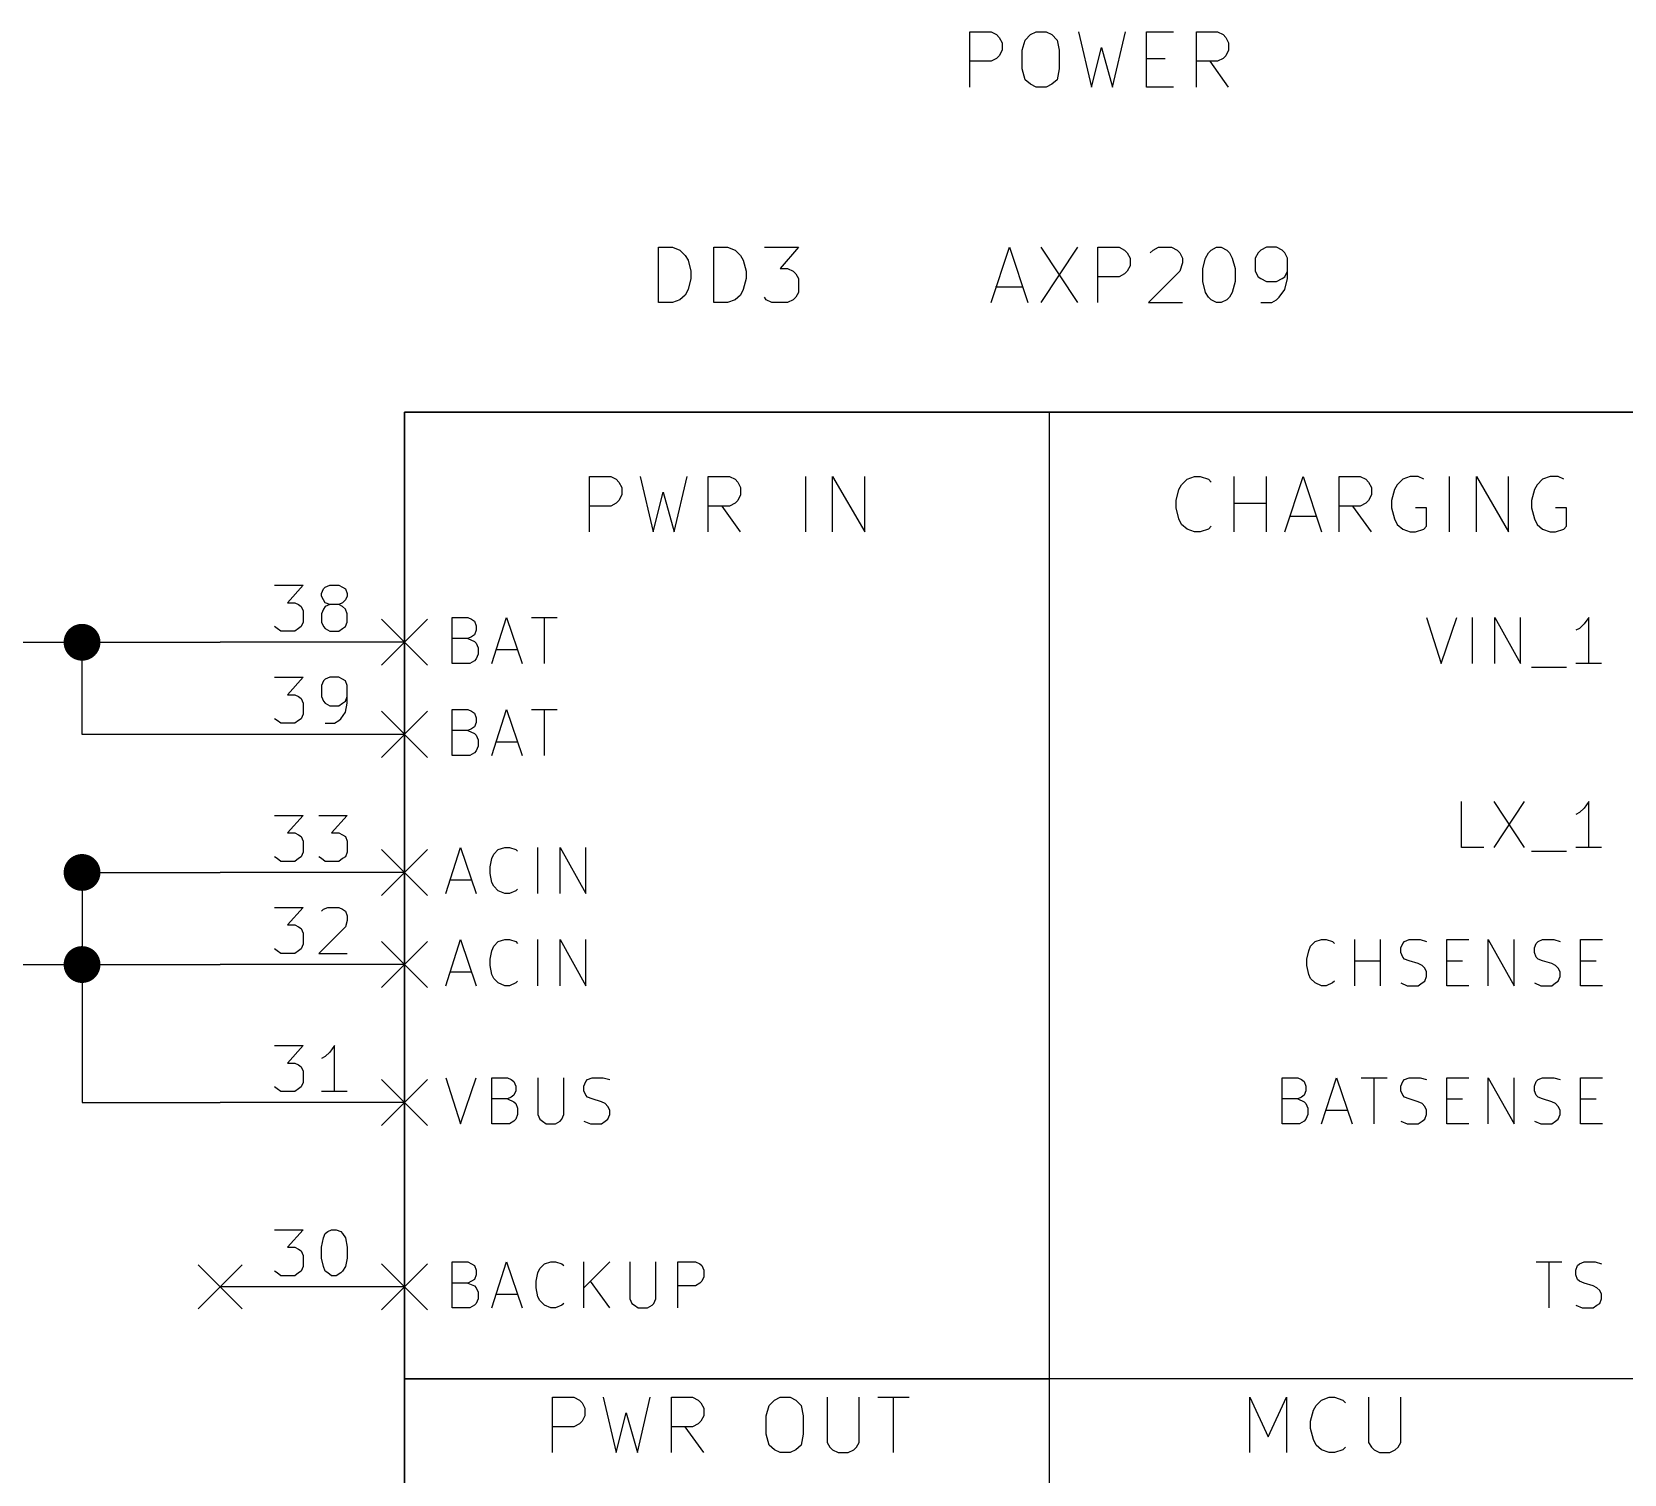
# Model space of a CAD drawing. Extents: x 12 to 829, y -582 to -12.
# Drawn here: x 147.71 to 191.63, y -440.27 to -400.48 of the extents above; entities that cross this region are included whole.
import ezdxf

# ---------------------------------------------------------------- set-up
doc = ezdxf.new("R2010")
doc.units = 0
doc.header["$MEASUREMENT"] = 0
doc.layers.add('BLACK', color=7, linetype='CONTINUOUS')

msp = doc.modelspace()

# ---------------------------------------------------------------- linework, layer by layer
at = {"layer": 'Black'}
for p, q in [((173.584, -402.006), (173.584, -400.482)), ((173.584, -400.482), (174.168, -400.482)), ((174.168, -400.482), (174.32, -400.558)), ((175.26, -400.558), (175.412, -400.482)), ((175.412, -400.482), (175.692, -400.482)), ((175.692, -400.482), (175.844, -400.558)), ((176.581, -400.482), (176.936, -402.006)), ((177.521, -402.006), (177.876, -400.482)), ((178.46, -402.006), (178.46, -400.482)), ((178.46, -400.482), (179.197, -400.482)), ((179.832, -402.006), (179.832, -400.482)), ((179.832, -400.482), (180.416, -400.482)), ((180.416, -400.482), (180.569, -400.558)), ((174.32, -400.558), (174.396, -400.634)), ((174.396, -400.634), (174.473, -400.787)), ((174.473, -400.787), (174.473, -400.99)), ((175.031, -400.99), (175.108, -400.71)), ((175.108, -400.71), (175.26, -400.558)), ((175.844, -400.558), (175.997, -400.71)), ((175.997, -400.71), (176.047, -400.99)), ((176.936, -402.006), (177.216, -400.914)), ((177.216, -400.914), (177.521, -402.006)), ((180.569, -400.558), (180.645, -400.634)), ((180.645, -400.634), (180.721, -400.787)), ((180.721, -400.787), (180.721, -400.99)), ((174.168, -401.295), (173.584, -401.295)), ((174.32, -401.218), (174.168, -401.295)), ((174.396, -401.142), (174.32, -401.218)), ((174.473, -400.99), (174.396, -401.142)), ((175.031, -401.498), (175.031, -400.99)), ((176.047, -400.99), (176.047, -401.498)), ((178.46, -401.218), (178.968, -401.218)), ((180.416, -401.295), (179.832, -401.295)), ((180.721, -402.006), (180.213, -401.295)), ((180.569, -401.218), (180.416, -401.295)), ((180.645, -401.142), (180.569, -401.218)), ((180.721, -400.99), (180.645, -401.142)), ((175.108, -401.803), (175.031, -401.498)), ((175.26, -401.93), (175.108, -401.803)), ((175.997, -401.803), (175.844, -401.93)), ((176.047, -401.498), (175.997, -401.803)), ((175.412, -402.006), (175.26, -401.93)), ((175.692, -402.006), (175.412, -402.006)), ((175.844, -401.93), (175.692, -402.006)), ((179.197, -402.006), (178.46, -402.006)), ((164.998, -407.949), (164.998, -406.425)), ((164.998, -406.425), (165.379, -406.425)), ((165.379, -406.425), (165.583, -406.502)), ((165.583, -406.502), (165.735, -406.654)), ((165.735, -406.654), (165.811, -406.781)), ((166.522, -407.949), (166.522, -406.425)), ((166.522, -406.425), (166.903, -406.425)), ((166.903, -406.425), (167.107, -406.502)), ((167.107, -406.502), (167.259, -406.654)), ((167.259, -406.654), (167.335, -406.781)), ((167.919, -406.425), (168.859, -406.425)), ((168.859, -406.425), (168.351, -407.01)), ((174.168, -407.949), (174.676, -406.425)), ((174.676, -406.425), (175.184, -407.949)), ((175.539, -406.425), (176.555, -407.949)), ((176.555, -406.425), (175.539, -407.949)), ((177.114, -407.949), (177.114, -406.425)), ((177.114, -406.425), (177.698, -406.425)), ((177.698, -406.425), (177.851, -406.502)), ((177.851, -406.502), (177.927, -406.578)), ((177.927, -406.578), (178.003, -406.73)), ((178.562, -406.578), (178.638, -406.502)), ((178.638, -406.502), (178.791, -406.425)), ((178.791, -406.425), (179.146, -406.425)), ((179.146, -406.425), (179.299, -406.502)), ((179.299, -406.502), (179.375, -406.578)), ((179.375, -406.578), (179.451, -406.73)), ((180.086, -406.73), (180.162, -406.578)), ((180.162, -406.578), (180.238, -406.502)), ((180.238, -406.502), (180.391, -406.425)), ((180.391, -406.425), (180.518, -406.425)), ((180.518, -406.425), (180.67, -406.502)), ((180.67, -406.502), (180.746, -406.578)), ((180.746, -406.578), (180.823, -406.73)), ((181.534, -406.578), (181.458, -406.73)), ((181.61, -406.502), (181.534, -406.578)), ((181.762, -406.425), (181.61, -406.502)), ((182.042, -406.425), (181.762, -406.425)), ((182.194, -406.502), (182.042, -406.425)), ((182.27, -406.578), (182.194, -406.502)), ((182.347, -406.73), (182.27, -406.578)), ((165.811, -406.781), (165.887, -407.086)), ((165.887, -407.086), (165.887, -407.289)), ((167.335, -406.781), (167.411, -407.086)), ((167.411, -407.086), (167.411, -407.289)), ((168.351, -407.01), (168.554, -407.01)), ((168.554, -407.01), (168.707, -407.086)), ((168.707, -407.086), (168.783, -407.162)), ((177.927, -407.086), (177.851, -407.162)), ((178.003, -406.933), (177.927, -407.086)), ((178.003, -406.73), (178.003, -406.933)), ((179.375, -407.086), (178.511, -407.949)), ((179.451, -406.857), (179.375, -407.086)), ((179.451, -406.73), (179.451, -406.857)), ((180.01, -407.01), (180.086, -406.73)), ((180.01, -407.365), (180.01, -407.01)), ((180.823, -406.73), (180.899, -407.01)), ((180.899, -407.01), (180.899, -407.365)), ((181.458, -406.73), (181.458, -407.086)), ((181.458, -407.086), (181.534, -407.238)), ((182.27, -407.238), (182.347, -407.086)), ((182.347, -407.289), (182.347, -406.73)), ((165.887, -407.289), (165.811, -407.594)), ((167.411, -407.289), (167.335, -407.594)), ((168.783, -407.162), (168.859, -407.289)), ((168.859, -407.289), (168.859, -407.67)), ((174.295, -407.518), (175.031, -407.518)), ((177.698, -407.238), (177.114, -407.238)), ((177.851, -407.162), (177.698, -407.238)), ((180.086, -407.67), (180.01, -407.365)), ((180.899, -407.365), (180.823, -407.67)), ((181.534, -407.238), (181.61, -407.289)), ((181.61, -407.289), (181.762, -407.365)), ((181.762, -407.365), (182.042, -407.365)), ((182.042, -407.365), (182.194, -407.289)), ((182.194, -407.289), (182.27, -407.238)), ((182.27, -407.594), (182.347, -407.289)), ((165.379, -407.949), (164.998, -407.949)), ((165.583, -407.873), (165.379, -407.949)), ((165.735, -407.746), (165.583, -407.873)), ((165.811, -407.594), (165.735, -407.746)), ((166.903, -407.949), (166.522, -407.949)), ((167.107, -407.873), (166.903, -407.949)), ((167.259, -407.746), (167.107, -407.873)), ((167.335, -407.594), (167.259, -407.746)), ((167.97, -407.873), (167.919, -407.797)), ((168.123, -407.949), (167.97, -407.873)), ((168.554, -407.949), (168.123, -407.949)), ((168.707, -407.873), (168.554, -407.949)), ((168.783, -407.797), (168.707, -407.873)), ((168.859, -407.67), (168.783, -407.797)), ((178.511, -407.949), (179.451, -407.949)), ((180.162, -407.797), (180.086, -407.67)), ((180.238, -407.873), (180.162, -407.797)), ((180.391, -407.949), (180.238, -407.873)), ((180.518, -407.949), (180.391, -407.949)), ((180.67, -407.873), (180.518, -407.949)), ((180.746, -407.797), (180.67, -407.873)), ((180.823, -407.67), (180.746, -407.797)), ((181.61, -407.949), (181.915, -407.949)), ((181.915, -407.949), (182.042, -407.873)), ((182.042, -407.873), (182.118, -407.797)), ((182.118, -407.797), (182.27, -407.594)), ((157.988, -437.642), (157.988, -410.972)), ((157.988, -410.972), (175.768, -410.972)), ((157.988, -437.642), (157.988, -410.972)), ((157.988, -410.972), (192.278, -410.972)), ((192.278, -410.972), (157.988, -410.972)), ((157.988, -410.972), (157.988, -532.892)), ((175.768, -410.972), (175.768, -437.642)), ((163.093, -414.274), (163.093, -412.75)), ((163.093, -412.75), (163.678, -412.75)), ((163.678, -412.75), (163.83, -412.826)), ((164.49, -412.75), (164.846, -414.274)), ((165.43, -414.274), (165.786, -412.75)), ((166.37, -414.274), (166.37, -412.75)), ((166.37, -412.75), (166.954, -412.75)), ((166.954, -412.75), (167.107, -412.826)), ((169.062, -414.274), (169.062, -412.75)), ((169.799, -414.274), (169.799, -412.75)), ((169.799, -412.75), (170.688, -414.274)), ((170.688, -414.274), (170.688, -412.75)), ((179.578, -412.826), (179.781, -412.75)), ((179.781, -412.75), (179.934, -412.75)), ((179.934, -412.75), (180.162, -412.826)), ((180.873, -414.274), (180.873, -412.75)), ((181.762, -414.274), (181.762, -412.75)), ((182.27, -414.274), (182.778, -412.75)), ((182.778, -412.75), (183.286, -414.274)), ((183.769, -414.274), (183.769, -412.75)), ((183.769, -412.75), (184.353, -412.75)), ((184.353, -412.75), (184.506, -412.826)), ((185.725, -412.75), (185.522, -412.826)), ((185.953, -412.75), (185.725, -412.75)), ((186.106, -412.826), (185.953, -412.75)), ((186.817, -414.274), (186.817, -412.75)), ((187.554, -414.274), (187.554, -412.75)), ((187.554, -412.75), (188.443, -414.274)), ((188.443, -414.274), (188.443, -412.75)), ((189.586, -412.75), (189.382, -412.826)), ((189.814, -412.75), (189.586, -412.75)), ((189.967, -412.826), (189.814, -412.75)), ((163.83, -412.826), (163.906, -412.902)), ((163.906, -412.902), (163.982, -413.055)), ((163.982, -413.258), (163.906, -413.41)), ((163.982, -413.055), (163.982, -413.258)), ((164.846, -414.274), (165.125, -413.182)), ((165.125, -413.182), (165.43, -414.274)), ((167.107, -412.826), (167.183, -412.902)), ((167.183, -412.902), (167.259, -413.055)), ((167.259, -413.258), (167.183, -413.41)), ((167.259, -413.055), (167.259, -413.258)), ((179.273, -413.41), (179.349, -413.106)), ((179.349, -413.106), (179.426, -412.979)), ((179.426, -412.979), (179.578, -412.826)), ((180.162, -412.826), (180.238, -412.902)), ((184.506, -412.826), (184.582, -412.902)), ((184.582, -412.902), (184.658, -413.055)), ((184.658, -413.258), (184.582, -413.41)), ((184.658, -413.055), (184.658, -413.258)), ((185.293, -413.106), (185.217, -413.41)), ((185.369, -412.979), (185.293, -413.106)), ((185.522, -412.826), (185.369, -412.979)), ((189.154, -413.106), (189.078, -413.41)), ((189.23, -412.979), (189.154, -413.106)), ((189.382, -412.826), (189.23, -412.979)), ((163.678, -413.563), (163.093, -413.563)), ((163.83, -413.487), (163.678, -413.563)), ((163.906, -413.41), (163.83, -413.487)), ((166.954, -413.563), (166.37, -413.563)), ((167.259, -414.274), (166.751, -413.563)), ((167.107, -413.487), (166.954, -413.563)), ((167.183, -413.41), (167.107, -413.487)), ((179.273, -413.614), (179.273, -413.41)), ((179.349, -413.918), (179.273, -413.614)), ((180.873, -413.487), (181.762, -413.487)), ((184.353, -413.563), (183.769, -413.563)), ((184.658, -414.274), (184.15, -413.563)), ((184.506, -413.487), (184.353, -413.563)), ((184.582, -413.41), (184.506, -413.487)), ((185.217, -413.41), (185.217, -413.614)), ((185.217, -413.614), (185.293, -413.918)), ((186.182, -413.614), (185.877, -413.614)), ((186.182, -414.122), (186.182, -413.614)), ((189.078, -413.41), (189.078, -413.614)), ((189.078, -413.614), (189.154, -413.918)), ((190.043, -413.614), (189.738, -413.614)), ((190.043, -414.122), (190.043, -413.614)), ((179.426, -414.071), (179.349, -413.918)), ((179.578, -414.198), (179.426, -414.071)), ((180.238, -414.122), (180.162, -414.198)), ((182.397, -413.842), (183.134, -413.842)), ((185.293, -413.918), (185.369, -414.071)), ((185.369, -414.071), (185.522, -414.198)), ((186.106, -414.198), (186.182, -414.122)), ((189.154, -413.918), (189.23, -414.071)), ((189.23, -414.071), (189.382, -414.198)), ((189.967, -414.198), (190.043, -414.122)), ((179.781, -414.274), (179.578, -414.198)), ((179.934, -414.274), (179.781, -414.274)), ((180.162, -414.198), (179.934, -414.274)), ((185.522, -414.198), (185.725, -414.274)), ((185.725, -414.274), (185.877, -414.274)), ((185.877, -414.274), (186.106, -414.198)), ((189.382, -414.198), (189.586, -414.274)), ((189.586, -414.274), (189.738, -414.274)), ((189.738, -414.274), (189.967, -414.198)), ((154.407, -415.747), (155.194, -415.747)), ((155.194, -415.747), (154.762, -416.23)), ((155.702, -415.976), (155.753, -415.849)), ((155.753, -415.849), (155.804, -415.798)), ((155.804, -415.798), (155.931, -415.747)), ((155.931, -415.747), (156.185, -415.747)), ((156.185, -415.747), (156.286, -415.798)), ((156.286, -415.798), (156.362, -415.849)), ((156.362, -415.849), (156.413, -415.976)), ((154.762, -416.23), (154.965, -416.23)), ((154.965, -416.23), (155.067, -416.281)), ((155.067, -416.281), (155.143, -416.331)), ((155.143, -416.331), (155.194, -416.458)), ((155.702, -416.052), (155.702, -415.976)), ((155.753, -416.154), (155.702, -416.052)), ((155.804, -416.23), (155.753, -416.154)), ((155.804, -416.331), (155.753, -416.408)), ((155.931, -416.281), (155.804, -416.23)), ((155.931, -416.281), (155.804, -416.331)), ((156.185, -416.281), (155.931, -416.281)), ((156.286, -416.23), (156.185, -416.281)), ((156.286, -416.331), (156.185, -416.281)), ((156.362, -416.154), (156.286, -416.23)), ((156.362, -416.408), (156.286, -416.331)), ((156.413, -416.052), (156.362, -416.154)), ((156.413, -415.976), (156.413, -416.052)), ((155.194, -416.763), (155.143, -416.89)), ((155.194, -416.458), (155.194, -416.763)), ((155.753, -416.408), (155.702, -416.535)), ((155.702, -416.535), (155.702, -416.763)), ((155.702, -416.763), (155.753, -416.89)), ((156.413, -416.535), (156.362, -416.408)), ((156.362, -416.89), (156.413, -416.763)), ((156.413, -416.763), (156.413, -416.535)), ((158.623, -416.687), (157.353, -417.957)), ((158.623, -417.957), (157.353, -416.687)), ((159.309, -417.906), (159.309, -416.636)), ((159.309, -416.636), (159.741, -416.636)), ((159.741, -416.636), (159.842, -416.687)), ((159.842, -416.687), (159.918, -416.738)), ((159.918, -416.738), (159.969, -416.865)), ((160.401, -417.906), (160.807, -416.636)), ((160.807, -416.636), (161.239, -417.906)), ((161.493, -416.636), (162.204, -416.636)), ((161.849, -417.906), (161.849, -416.636)), ((186.182, -416.636), (186.588, -417.906)), ((186.588, -417.906), (187.02, -416.636)), ((187.452, -417.906), (187.452, -416.636)), ((188.062, -417.906), (188.062, -416.636)), ((188.062, -416.636), (188.773, -417.906)), ((188.773, -417.906), (188.773, -416.636)), ((190.652, -416.636), (190.525, -416.814)), ((190.652, -417.906), (190.652, -416.636)), ((154.483, -416.941), (154.407, -416.89)), ((154.584, -417.017), (154.483, -416.941)), ((154.965, -417.017), (154.584, -417.017)), ((155.067, -416.941), (154.965, -417.017)), ((155.143, -416.89), (155.067, -416.941)), ((155.753, -416.89), (155.804, -416.941)), ((155.804, -416.941), (155.931, -417.017)), ((155.931, -417.017), (156.185, -417.017)), ((156.185, -417.017), (156.286, -416.941)), ((156.286, -416.941), (156.362, -416.89)), ((159.842, -417.17), (159.741, -417.22)), ((159.918, -417.119), (159.842, -417.17)), ((159.969, -416.992), (159.918, -417.119)), ((159.969, -416.865), (159.969, -416.992)), ((190.398, -416.941), (190.297, -416.992)), ((190.525, -416.814), (190.398, -416.941)), ((140.208, -417.322), (152.908, -417.322)), ((149.098, -419.862), (149.098, -417.322)), ((157.988, -417.322), (152.908, -417.322)), ((159.741, -417.22), (159.309, -417.22)), ((159.741, -417.22), (159.918, -417.297)), ((159.918, -417.297), (159.969, -417.347)), ((159.969, -417.347), (160.02, -417.474)), ((160.02, -417.474), (160.02, -417.652)), ((160.528, -417.525), (161.112, -417.525)), ((159.791, -417.906), (159.309, -417.906)), ((159.918, -417.83), (159.791, -417.906)), ((159.969, -417.779), (159.918, -417.83)), ((160.02, -417.652), (159.969, -417.779)), ((189.078, -418.008), (190.043, -418.008)), ((191.008, -417.906), (190.297, -417.906)), ((154.407, -418.287), (155.194, -418.287)), ((155.194, -418.287), (154.762, -418.77)), ((155.753, -418.389), (155.702, -418.516)), ((155.702, -418.516), (155.702, -418.821)), ((155.804, -418.338), (155.753, -418.389)), ((155.931, -418.287), (155.804, -418.338)), ((156.185, -418.287), (155.931, -418.287)), ((156.286, -418.338), (156.185, -418.287)), ((156.362, -418.389), (156.286, -418.338)), ((156.413, -418.516), (156.362, -418.389)), ((156.413, -418.998), (156.413, -418.516)), ((154.762, -418.77), (154.965, -418.77)), ((154.965, -418.77), (155.067, -418.821)), ((155.067, -418.821), (155.143, -418.871)), ((155.143, -418.871), (155.194, -418.998)), ((155.702, -418.821), (155.753, -418.948)), ((155.753, -418.948), (155.804, -418.998)), ((156.286, -418.998), (156.362, -418.948)), ((156.362, -418.948), (156.413, -418.821)), ((155.194, -419.303), (155.143, -419.43)), ((155.194, -418.998), (155.194, -419.303)), ((155.804, -418.998), (155.931, -419.075)), ((155.931, -419.075), (156.185, -419.075)), ((156.185, -419.075), (156.286, -418.998)), ((156.235, -419.43), (156.362, -419.252)), ((156.362, -419.252), (156.413, -418.998)), ((158.623, -419.227), (157.353, -420.497)), ((158.623, -420.497), (157.353, -419.227)), ((159.309, -420.446), (159.309, -419.176)), ((159.309, -419.176), (159.741, -419.176)), ((159.741, -419.176), (159.842, -419.227)), ((159.842, -419.227), (159.918, -419.278)), ((159.918, -419.278), (159.969, -419.405)), ((159.969, -419.405), (159.969, -419.532)), ((160.401, -420.446), (160.807, -419.176)), ((160.807, -419.176), (161.239, -420.446)), ((161.493, -419.176), (162.204, -419.176)), ((161.849, -420.446), (161.849, -419.176)), ((154.483, -419.481), (154.407, -419.43)), ((154.584, -419.557), (154.483, -419.481)), ((154.965, -419.557), (154.584, -419.557)), ((155.067, -419.481), (154.965, -419.557)), ((155.143, -419.43), (155.067, -419.481)), ((155.804, -419.557), (156.058, -419.557)), ((156.058, -419.557), (156.185, -419.481)), ((156.185, -419.481), (156.235, -419.43)), ((159.741, -419.76), (159.309, -419.76)), ((159.842, -419.71), (159.741, -419.76)), ((159.741, -419.76), (159.918, -419.837)), ((159.918, -419.659), (159.842, -419.71)), ((159.969, -419.532), (159.918, -419.659)), ((159.918, -419.837), (159.969, -419.887)), ((152.908, -419.862), (149.098, -419.862)), ((157.988, -419.862), (152.908, -419.862)), ((159.969, -419.887), (160.02, -420.014)), ((160.02, -420.192), (159.969, -420.319)), ((160.02, -420.014), (160.02, -420.192)), ((160.528, -420.065), (161.112, -420.065)), ((159.791, -420.446), (159.309, -420.446)), ((159.918, -420.37), (159.791, -420.446)), ((159.969, -420.319), (159.918, -420.37)), ((187.147, -422.986), (187.147, -421.716)), ((188.036, -421.716), (188.874, -422.986)), ((188.874, -421.716), (188.036, -422.986)), ((190.398, -422.021), (190.297, -422.072)), ((190.525, -421.894), (190.398, -422.021)), ((190.652, -421.716), (190.525, -421.894)), ((190.652, -422.986), (190.652, -421.716)), ((154.407, -422.097), (155.194, -422.097)), ((155.194, -422.097), (154.762, -422.58)), ((155.626, -422.097), (156.413, -422.097)), ((156.413, -422.097), (155.981, -422.58)), ((154.762, -422.58), (154.965, -422.58)), ((154.965, -422.58), (155.067, -422.631)), ((155.067, -422.631), (155.143, -422.681)), ((155.143, -422.681), (155.194, -422.808)), ((155.194, -422.808), (155.194, -423.113)), ((155.981, -422.58), (156.185, -422.58)), ((156.185, -422.58), (156.286, -422.631)), ((156.286, -422.631), (156.362, -422.681)), ((156.362, -422.681), (156.413, -422.808)), ((156.413, -422.808), (156.413, -423.113)), ((154.483, -423.291), (154.407, -423.24)), ((154.584, -423.367), (154.483, -423.291)), ((155.067, -423.291), (154.965, -423.367)), ((155.143, -423.24), (155.067, -423.291)), ((155.194, -423.113), (155.143, -423.24)), ((155.702, -423.291), (155.626, -423.24)), ((155.804, -423.367), (155.702, -423.291)), ((156.286, -423.291), (156.185, -423.367)), ((156.362, -423.24), (156.286, -423.291)), ((156.413, -423.113), (156.362, -423.24)), ((158.623, -423.037), (157.353, -424.307)), ((158.623, -424.307), (157.353, -423.037)), ((159.131, -424.256), (159.537, -422.986)), ((159.537, -422.986), (159.969, -424.256)), ((160.35, -423.52), (160.401, -423.291)), ((160.401, -423.291), (160.452, -423.164)), ((160.452, -423.164), (160.579, -423.037)), ((160.579, -423.037), (160.757, -422.986)), ((160.757, -422.986), (160.884, -422.986)), ((160.884, -422.986), (161.061, -423.037)), ((161.061, -423.037), (161.112, -423.088)), ((161.671, -424.256), (161.671, -422.986)), ((162.281, -424.256), (162.281, -422.986)), ((162.281, -422.986), (162.992, -424.256)), ((162.992, -424.256), (162.992, -422.986)), ((187.757, -422.986), (187.147, -422.986)), ((189.078, -423.088), (190.043, -423.088)), ((191.008, -422.986), (190.297, -422.986)), ((149.098, -423.672), (149.098, -430.022)), ((149.098, -423.672), (152.908, -423.672)), ((157.988, -423.672), (152.908, -423.672)), ((154.965, -423.367), (154.584, -423.367)), ((156.185, -423.367), (155.804, -423.367)), ((160.35, -423.697), (160.35, -423.52)), ((160.401, -423.951), (160.35, -423.697)), ((159.258, -423.875), (159.842, -423.875)), ((160.452, -424.053), (160.401, -423.951)), ((160.579, -424.18), (160.452, -424.053)), ((160.757, -424.256), (160.579, -424.18)), ((161.061, -424.18), (160.884, -424.256)), ((161.112, -424.129), (161.061, -424.18)), ((154.407, -424.637), (155.194, -424.637)), ((155.194, -424.637), (154.762, -425.12)), ((155.753, -424.688), (155.88, -424.637)), ((155.88, -424.637), (156.185, -424.637)), ((156.185, -424.637), (156.286, -424.688)), ((160.884, -424.256), (160.757, -424.256)), ((155.702, -424.739), (155.753, -424.688)), ((156.286, -424.688), (156.362, -424.739)), ((156.362, -424.739), (156.413, -424.866)), ((156.413, -424.993), (156.362, -425.171)), ((156.413, -424.866), (156.413, -424.993)), ((154.762, -425.12), (154.965, -425.12)), ((154.965, -425.12), (155.067, -425.171)), ((155.067, -425.171), (155.143, -425.221)), ((155.143, -425.221), (155.194, -425.348)), ((155.194, -425.348), (155.194, -425.653)), ((156.362, -425.171), (155.626, -425.907)), ((159.131, -426.796), (159.537, -425.526)), ((159.537, -425.526), (159.969, -426.796)), ((160.579, -425.577), (160.757, -425.526)), ((160.757, -425.526), (160.884, -425.526)), ((160.884, -425.526), (161.061, -425.577)), ((161.671, -426.796), (161.671, -425.526)), ((162.281, -426.796), (162.281, -425.526)), ((162.281, -425.526), (162.992, -426.796)), ((162.992, -426.796), (162.992, -425.526)), ((183.109, -425.577), (183.286, -425.526)), ((183.286, -425.526), (183.413, -425.526)), ((183.413, -425.526), (183.591, -425.577)), ((184.201, -426.796), (184.201, -425.526)), ((184.912, -426.796), (184.912, -425.526)), ((185.572, -425.577), (185.699, -425.526)), ((185.699, -425.526), (186.004, -425.526)), ((186.004, -425.526), (186.182, -425.577)), ((186.741, -426.796), (186.741, -425.526)), ((186.741, -425.526), (187.35, -425.526)), ((187.884, -426.796), (187.884, -425.526)), ((187.884, -425.526), (188.595, -426.796)), ((188.595, -426.796), (188.595, -425.526)), ((189.255, -425.577), (189.382, -425.526)), ((189.382, -425.526), (189.687, -425.526)), ((189.687, -425.526), (189.865, -425.577)), ((190.424, -426.796), (190.424, -425.526)), ((190.424, -425.526), (191.033, -425.526)), ((154.483, -425.831), (154.407, -425.78)), ((154.584, -425.907), (154.483, -425.831)), ((154.965, -425.907), (154.584, -425.907)), ((155.067, -425.831), (154.965, -425.907)), ((155.143, -425.78), (155.067, -425.831)), ((155.194, -425.653), (155.143, -425.78)), ((155.626, -425.907), (156.413, -425.907)), ((158.623, -425.577), (157.353, -426.847)), ((158.623, -426.847), (157.353, -425.577)), ((160.35, -426.06), (160.401, -425.831)), ((160.401, -425.831), (160.452, -425.704)), ((160.452, -425.704), (160.579, -425.577)), ((161.061, -425.577), (161.112, -425.628)), ((182.88, -426.06), (182.931, -425.831)), ((182.931, -425.831), (182.982, -425.704)), ((182.982, -425.704), (183.109, -425.577)), ((183.591, -425.577), (183.642, -425.628)), ((185.471, -425.755), (185.522, -425.628)), ((185.471, -425.882), (185.471, -425.755)), ((185.522, -426.009), (185.471, -425.882)), ((185.522, -425.628), (185.572, -425.577)), ((189.154, -425.755), (189.205, -425.628)), ((189.154, -425.882), (189.154, -425.755)), ((189.205, -426.009), (189.154, -425.882)), ((189.205, -425.628), (189.255, -425.577)), ((146.812, -426.212), (152.908, -426.212)), ((157.988, -426.212), (152.908, -426.212)), ((159.258, -426.415), (159.842, -426.415)), ((160.35, -426.237), (160.35, -426.06)), ((160.401, -426.491), (160.35, -426.237)), ((182.88, -426.237), (182.88, -426.06)), ((182.931, -426.491), (182.88, -426.237)), ((184.201, -426.11), (184.912, -426.11)), ((185.572, -426.06), (185.522, -426.009)), ((185.699, -426.11), (185.572, -426.06)), ((185.953, -426.187), (185.699, -426.11)), ((186.055, -426.237), (185.953, -426.187)), ((186.131, -426.314), (186.055, -426.237)), ((186.182, -426.415), (186.131, -426.314)), ((186.182, -426.542), (186.182, -426.415)), ((186.741, -426.11), (187.173, -426.11)), ((189.255, -426.06), (189.205, -426.009)), ((189.382, -426.11), (189.255, -426.06)), ((189.636, -426.187), (189.382, -426.11)), ((189.738, -426.237), (189.636, -426.187)), ((189.814, -426.314), (189.738, -426.237)), ((189.865, -426.415), (189.814, -426.314)), ((189.865, -426.542), (189.865, -426.415)), ((190.424, -426.11), (190.856, -426.11)), ((160.452, -426.593), (160.401, -426.491)), ((160.579, -426.72), (160.452, -426.593)), ((160.757, -426.796), (160.579, -426.72)), ((160.884, -426.796), (160.757, -426.796)), ((161.061, -426.72), (160.884, -426.796)), ((161.112, -426.669), (161.061, -426.72)), ((182.982, -426.593), (182.931, -426.491)), ((183.109, -426.72), (182.982, -426.593)), ((183.286, -426.796), (183.109, -426.72)), ((183.413, -426.796), (183.286, -426.796)), ((183.591, -426.72), (183.413, -426.796)), ((183.642, -426.669), (183.591, -426.72)), ((185.471, -426.72), (185.649, -426.796)), ((185.649, -426.796), (185.953, -426.796)), ((185.953, -426.796), (186.055, -426.72)), ((186.055, -426.72), (186.131, -426.669)), ((186.131, -426.669), (186.182, -426.542)), ((187.35, -426.796), (186.741, -426.796)), ((189.154, -426.72), (189.332, -426.796)), ((189.332, -426.796), (189.636, -426.796)), ((189.636, -426.796), (189.738, -426.72)), ((189.738, -426.72), (189.814, -426.669)), ((189.814, -426.669), (189.865, -426.542)), ((191.033, -426.796), (190.424, -426.796)), ((154.407, -428.447), (155.194, -428.447)), ((155.194, -428.447), (154.762, -428.93)), ((155.931, -428.625), (155.804, -428.752)), ((156.058, -428.447), (155.931, -428.625)), ((156.058, -429.717), (156.058, -428.447)), ((154.762, -428.93), (154.965, -428.93)), ((154.965, -428.93), (155.067, -428.981)), ((155.067, -428.981), (155.143, -429.031)), ((155.143, -429.031), (155.194, -429.158)), ((155.804, -428.752), (155.702, -428.803)), ((155.194, -429.463), (155.143, -429.59)), ((155.194, -429.158), (155.194, -429.463)), ((158.623, -429.387), (157.353, -430.657)), ((158.623, -430.657), (157.353, -429.387)), ((159.131, -429.336), (159.537, -430.606)), ((159.537, -430.606), (159.969, -429.336)), ((160.401, -430.606), (160.401, -429.336)), ((160.401, -429.336), (160.833, -429.336)), ((160.833, -429.336), (160.934, -429.387)), ((160.934, -429.387), (161.011, -429.438)), ((161.011, -429.438), (161.061, -429.565)), ((161.671, -429.336), (161.671, -430.352)), ((162.382, -430.352), (162.382, -429.336)), ((162.941, -429.565), (162.992, -429.438)), ((162.992, -429.438), (163.043, -429.387)), ((163.043, -429.387), (163.17, -429.336)), ((163.17, -429.336), (163.474, -429.336)), ((163.474, -429.336), (163.652, -429.387)), ((182.194, -430.606), (182.194, -429.336)), ((182.194, -429.336), (182.626, -429.336)), ((182.626, -429.336), (182.728, -429.387)), ((182.728, -429.387), (182.804, -429.438)), ((182.804, -429.438), (182.855, -429.565)), ((183.286, -430.606), (183.693, -429.336)), ((183.693, -429.336), (184.125, -430.606)), ((184.379, -429.336), (185.09, -429.336)), ((184.734, -430.606), (184.734, -429.336)), ((185.471, -429.565), (185.522, -429.438)), ((185.522, -429.438), (185.572, -429.387)), ((185.572, -429.387), (185.699, -429.336)), ((185.699, -429.336), (186.004, -429.336)), ((186.004, -429.336), (186.182, -429.387)), ((186.741, -430.606), (186.741, -429.336)), ((186.741, -429.336), (187.35, -429.336)), ((187.884, -430.606), (187.884, -429.336)), ((187.884, -429.336), (188.595, -430.606)), ((188.595, -430.606), (188.595, -429.336)), ((189.154, -429.565), (189.205, -429.438)), ((189.205, -429.438), (189.255, -429.387)), ((189.255, -429.387), (189.382, -429.336)), ((189.382, -429.336), (189.687, -429.336)), ((189.687, -429.336), (189.865, -429.387)), ((190.424, -430.606), (190.424, -429.336)), ((190.424, -429.336), (191.033, -429.336)), ((154.483, -429.641), (154.407, -429.59)), ((154.584, -429.717), (154.483, -429.641)), ((154.965, -429.717), (154.584, -429.717)), ((155.067, -429.641), (154.965, -429.717)), ((155.143, -429.59), (155.067, -429.641)), ((156.413, -429.717), (155.702, -429.717)), ((160.833, -429.92), (160.401, -429.92)), ((160.934, -429.87), (160.833, -429.92)), ((160.833, -429.92), (161.011, -429.997)), ((161.011, -429.819), (160.934, -429.87)), ((161.061, -429.692), (161.011, -429.819)), ((161.061, -429.565), (161.061, -429.692)), ((162.941, -429.692), (162.941, -429.565)), ((162.992, -429.819), (162.941, -429.692)), ((163.043, -429.87), (162.992, -429.819)), ((163.17, -429.92), (163.043, -429.87)), ((163.424, -429.997), (163.17, -429.92)), ((182.626, -429.92), (182.194, -429.92)), ((182.728, -429.87), (182.626, -429.92)), ((182.626, -429.92), (182.804, -429.997)), ((182.804, -429.819), (182.728, -429.87)), ((182.855, -429.692), (182.804, -429.819)), ((182.855, -429.565), (182.855, -429.692)), ((185.471, -429.692), (185.471, -429.565)), ((185.522, -429.819), (185.471, -429.692)), ((185.572, -429.87), (185.522, -429.819)), ((185.699, -429.92), (185.572, -429.87)), ((185.953, -429.997), (185.699, -429.92)), ((186.741, -429.92), (187.173, -429.92)), ((189.154, -429.692), (189.154, -429.565)), ((189.205, -429.819), (189.154, -429.692)), ((189.255, -429.87), (189.205, -429.819)), ((189.382, -429.92), (189.255, -429.87)), ((189.636, -429.997), (189.382, -429.92)), ((190.424, -429.92), (190.856, -429.92)), ((149.098, -430.022), (152.908, -430.022)), ((157.988, -430.022), (152.908, -430.022)), ((161.011, -429.997), (161.061, -430.047)), ((161.061, -430.047), (161.112, -430.174)), ((161.112, -430.352), (161.061, -430.479)), ((161.112, -430.174), (161.112, -430.352)), ((161.671, -430.352), (161.722, -430.479)), ((162.331, -430.479), (162.382, -430.352)), ((163.525, -430.047), (163.424, -429.997)), ((163.601, -430.124), (163.525, -430.047)), ((163.652, -430.225), (163.601, -430.124)), ((163.601, -430.479), (163.652, -430.352)), ((163.652, -430.352), (163.652, -430.225)), ((182.804, -429.997), (182.855, -430.047)), ((182.855, -430.047), (182.905, -430.174)), ((182.905, -430.352), (182.855, -430.479)), ((182.905, -430.174), (182.905, -430.352)), ((183.413, -430.225), (183.998, -430.225)), ((186.055, -430.047), (185.953, -429.997)), ((186.131, -430.124), (186.055, -430.047)), ((186.182, -430.225), (186.131, -430.124)), ((186.131, -430.479), (186.182, -430.352)), ((186.182, -430.352), (186.182, -430.225)), ((189.738, -430.047), (189.636, -429.997)), ((189.814, -430.124), (189.738, -430.047)), ((189.865, -430.225), (189.814, -430.124)), ((189.814, -430.479), (189.865, -430.352)), ((189.865, -430.352), (189.865, -430.225)), ((160.884, -430.606), (160.401, -430.606)), ((161.011, -430.53), (160.884, -430.606)), ((161.061, -430.479), (161.011, -430.53)), ((161.722, -430.479), (161.798, -430.53)), ((161.798, -430.53), (161.9, -430.606)), ((161.9, -430.606), (162.154, -430.606)), ((162.154, -430.606), (162.281, -430.53)), ((162.281, -430.53), (162.331, -430.479)), ((162.941, -430.53), (163.119, -430.606)), ((163.119, -430.606), (163.424, -430.606)), ((163.424, -430.606), (163.525, -430.53)), ((163.525, -430.53), (163.601, -430.479)), ((182.677, -430.606), (182.194, -430.606)), ((182.804, -430.53), (182.677, -430.606)), ((182.855, -430.479), (182.804, -430.53)), ((185.471, -430.53), (185.649, -430.606)), ((185.649, -430.606), (185.953, -430.606)), ((185.953, -430.606), (186.055, -430.53)), ((186.055, -430.53), (186.131, -430.479)), ((187.35, -430.606), (186.741, -430.606)), ((189.154, -430.53), (189.332, -430.606)), ((189.332, -430.606), (189.636, -430.606)), ((189.636, -430.606), (189.738, -430.53)), ((189.738, -430.53), (189.814, -430.479)), ((191.033, -430.606), (190.424, -430.606)), ((154.407, -433.527), (155.194, -433.527)), ((155.194, -433.527), (154.762, -434.01)), ((155.702, -434.01), (155.753, -433.756)), ((155.753, -433.756), (155.804, -433.629)), ((155.804, -433.629), (155.88, -433.578)), ((155.88, -433.578), (155.981, -433.527)), ((155.981, -433.527), (156.108, -433.527)), ((156.108, -433.527), (156.235, -433.578)), ((156.235, -433.578), (156.286, -433.629)), ((156.286, -433.629), (156.362, -433.756)), ((156.362, -433.756), (156.413, -434.01)), ((154.762, -434.01), (154.965, -434.01)), ((154.965, -434.01), (155.067, -434.061)), ((155.067, -434.061), (155.143, -434.111)), ((155.143, -434.111), (155.194, -434.238)), ((155.194, -434.238), (155.194, -434.543)), ((155.702, -434.315), (155.702, -434.01)), ((155.753, -434.543), (155.702, -434.315)), ((156.413, -434.315), (156.362, -434.543)), ((156.413, -434.01), (156.413, -434.315)), ((152.298, -434.492), (153.518, -435.712)), ((153.518, -434.492), (152.298, -435.712)), ((154.483, -434.721), (154.407, -434.67)), ((154.584, -434.797), (154.483, -434.721)), ((155.067, -434.721), (154.965, -434.797)), ((155.143, -434.67), (155.067, -434.721)), ((155.194, -434.543), (155.143, -434.67)), ((155.804, -434.67), (155.753, -434.543)), ((155.88, -434.721), (155.804, -434.67)), ((155.981, -434.797), (155.88, -434.721)), ((156.235, -434.721), (156.108, -434.797)), ((156.286, -434.67), (156.235, -434.721)), ((156.362, -434.543), (156.286, -434.67)), ((158.623, -434.467), (157.353, -435.737)), ((158.623, -435.737), (157.353, -434.467)), ((159.309, -435.686), (159.309, -434.416)), ((159.309, -434.416), (159.741, -434.416)), ((159.741, -434.416), (159.842, -434.467)), ((159.842, -434.467), (159.918, -434.518)), ((159.918, -434.518), (159.969, -434.645)), ((159.969, -434.772), (159.918, -434.899)), ((159.969, -434.645), (159.969, -434.772)), ((160.401, -435.686), (160.807, -434.416)), ((160.807, -434.416), (161.239, -435.686)), ((161.62, -434.95), (161.671, -434.721)), ((161.671, -434.721), (161.722, -434.594)), ((161.722, -434.594), (161.849, -434.467)), ((161.849, -434.467), (162.027, -434.416)), ((162.027, -434.416), (162.154, -434.416)), ((162.154, -434.416), (162.331, -434.467)), ((162.331, -434.467), (162.382, -434.518)), ((162.941, -435.686), (162.941, -434.416)), ((163.652, -434.416), (162.941, -435.127)), ((164.211, -434.416), (164.211, -435.432)), ((164.922, -435.432), (164.922, -434.416)), ((165.532, -435.686), (165.532, -434.416)), ((165.532, -434.416), (166.014, -434.416)), ((166.014, -434.416), (166.141, -434.467)), ((166.141, -434.467), (166.192, -434.518)), ((166.192, -434.518), (166.243, -434.645)), ((166.243, -434.645), (166.243, -434.823)), ((189.205, -434.416), (189.916, -434.416)), ((189.56, -435.686), (189.56, -434.416)), ((190.297, -434.645), (190.348, -434.518)), ((190.297, -434.772), (190.297, -434.645)), ((190.348, -434.899), (190.297, -434.772)), ((190.348, -434.518), (190.398, -434.467)), ((190.398, -434.467), (190.525, -434.416)), ((190.525, -434.416), (190.83, -434.416)), ((190.83, -434.416), (191.008, -434.467)), ((157.988, -435.102), (152.908, -435.102)), ((154.965, -434.797), (154.584, -434.797)), ((156.108, -434.797), (155.981, -434.797)), ((159.741, -435), (159.309, -435)), ((159.842, -434.95), (159.741, -435)), ((159.741, -435), (159.918, -435.077)), ((159.918, -434.899), (159.842, -434.95)), ((159.918, -435.077), (159.969, -435.127)), ((159.969, -435.127), (160.02, -435.254)), ((161.62, -435.127), (161.62, -434.95)), ((161.671, -435.381), (161.62, -435.127)), ((163.652, -435.686), (163.119, -434.95)), ((166.014, -435.077), (165.532, -435.077)), ((166.141, -435), (166.014, -435.077)), ((166.192, -434.95), (166.141, -435)), ((166.243, -434.823), (166.192, -434.95)), ((190.398, -434.95), (190.348, -434.899)), ((190.525, -435), (190.398, -434.95)), ((190.779, -435.077), (190.525, -435)), ((190.881, -435.127), (190.779, -435.077)), ((190.957, -435.204), (190.881, -435.127)), ((191.008, -435.305), (190.957, -435.204)), ((159.918, -435.61), (159.791, -435.686)), ((159.969, -435.559), (159.918, -435.61)), ((160.02, -435.432), (159.969, -435.559)), ((160.02, -435.254), (160.02, -435.432)), ((160.528, -435.305), (161.112, -435.305)), ((161.722, -435.483), (161.671, -435.381)), ((161.849, -435.61), (161.722, -435.483)), ((162.027, -435.686), (161.849, -435.61)), ((162.331, -435.61), (162.154, -435.686)), ((162.382, -435.559), (162.331, -435.61)), ((164.211, -435.432), (164.262, -435.559)), ((164.262, -435.559), (164.338, -435.61)), ((164.338, -435.61), (164.44, -435.686)), ((164.694, -435.686), (164.821, -435.61)), ((164.821, -435.61), (164.871, -435.559)), ((164.871, -435.559), (164.922, -435.432)), ((190.297, -435.61), (190.475, -435.686)), ((190.779, -435.686), (190.881, -435.61)), ((190.881, -435.61), (190.957, -435.559)), ((190.957, -435.559), (191.008, -435.432)), ((191.008, -435.432), (191.008, -435.305)), ((159.791, -435.686), (159.309, -435.686)), ((162.154, -435.686), (162.027, -435.686)), ((164.44, -435.686), (164.694, -435.686)), ((190.475, -435.686), (190.779, -435.686)), ((175.768, -437.642), (157.988, -437.642)), ((157.988, -447.802), (157.988, -437.642)), ((157.988, -437.642), (175.768, -437.642)), ((192.278, -437.642), (157.988, -437.642)), ((175.768, -437.642), (175.768, -447.802)), ((175.768, -437.642), (175.768, -459.232)), ((192.278, -437.642), (175.768, -437.642)), ((162.077, -439.674), (162.077, -438.15)), ((162.077, -438.15), (162.662, -438.15)), ((162.662, -438.15), (162.814, -438.226)), ((162.814, -438.226), (162.89, -438.302)), ((163.474, -438.15), (163.83, -439.674)), ((164.414, -439.674), (164.77, -438.15)), ((165.354, -439.674), (165.354, -438.15)), ((165.354, -438.15), (165.938, -438.15)), ((165.938, -438.15), (166.091, -438.226)), ((166.091, -438.226), (166.167, -438.302)), ((168.046, -438.379), (168.199, -438.226)), ((168.199, -438.226), (168.351, -438.15)), ((168.351, -438.15), (168.631, -438.15)), ((168.631, -438.15), (168.783, -438.226)), ((168.783, -438.226), (168.935, -438.379)), ((169.647, -438.15), (169.647, -439.395)), ((170.536, -439.395), (170.536, -438.15)), ((171.044, -438.15), (171.907, -438.15)), ((171.475, -439.674), (171.475, -438.15)), ((181.305, -439.674), (181.305, -438.15)), ((181.305, -438.15), (181.813, -439.242)), ((181.813, -439.242), (182.321, -438.15)), ((182.321, -438.15), (182.321, -439.674)), ((183.134, -438.379), (183.286, -438.226)), ((183.286, -438.226), (183.49, -438.15)), ((183.49, -438.15), (183.642, -438.15)), ((183.642, -438.15), (183.871, -438.226)), ((183.871, -438.226), (183.947, -438.302)), ((184.582, -438.15), (184.582, -439.395)), ((185.471, -439.395), (185.471, -438.15)), ((162.89, -438.302), (162.966, -438.455)), ((162.966, -438.658), (162.89, -438.81)), ((162.966, -438.455), (162.966, -438.658)), ((163.83, -439.674), (164.109, -438.582)), ((164.109, -438.582), (164.414, -439.674)), ((166.167, -438.302), (166.243, -438.455)), ((166.243, -438.658), (166.167, -438.81)), ((166.243, -438.455), (166.243, -438.658)), ((167.97, -438.658), (168.046, -438.379)), ((167.97, -439.166), (167.97, -438.658)), ((168.935, -438.379), (168.986, -438.658)), ((168.986, -438.658), (168.986, -439.166)), ((182.982, -438.81), (183.058, -438.506)), ((183.058, -438.506), (183.134, -438.379)), ((162.662, -438.963), (162.077, -438.963)), ((162.814, -438.887), (162.662, -438.963)), ((162.89, -438.81), (162.814, -438.887)), ((165.938, -438.963), (165.354, -438.963)), ((166.243, -439.674), (165.735, -438.963)), ((166.091, -438.887), (165.938, -438.963)), ((166.167, -438.81), (166.091, -438.887)), ((168.046, -439.471), (167.97, -439.166)), ((168.986, -439.166), (168.935, -439.471)), ((182.982, -439.014), (182.982, -438.81)), ((183.058, -439.318), (182.982, -439.014)), ((168.199, -439.598), (168.046, -439.471)), ((168.351, -439.674), (168.199, -439.598)), ((168.783, -439.598), (168.631, -439.674)), ((168.935, -439.471), (168.783, -439.598)), ((169.647, -439.395), (169.723, -439.522)), ((169.723, -439.522), (169.799, -439.598)), ((169.799, -439.598), (169.951, -439.674)), ((170.231, -439.674), (170.383, -439.598)), ((170.383, -439.598), (170.459, -439.522)), ((170.459, -439.522), (170.536, -439.395)), ((183.134, -439.471), (183.058, -439.318)), ((183.286, -439.598), (183.134, -439.471)), ((183.49, -439.674), (183.286, -439.598)), ((183.871, -439.598), (183.642, -439.674)), ((183.947, -439.522), (183.871, -439.598)), ((184.582, -439.395), (184.658, -439.522)), ((184.658, -439.522), (184.734, -439.598)), ((184.734, -439.598), (184.887, -439.674)), ((185.166, -439.674), (185.318, -439.598)), ((185.318, -439.598), (185.395, -439.522)), ((185.395, -439.522), (185.471, -439.395)), ((168.631, -439.674), (168.351, -439.674)), ((169.951, -439.674), (170.231, -439.674)), ((183.642, -439.674), (183.49, -439.674)), ((184.887, -439.674), (185.166, -439.674))]:
    msp.add_line(p, q, dxfattribs=at)
at = {"layer": 'Black', "const_width": 0.508}
for points in [[(148.844, -417.322, 1), (149.352, -417.322, 1)], [(148.844, -423.672, 1), (149.352, -423.672, 1)], [(148.844, -426.212, 1), (149.352, -426.212, 1)]]:
    msp.add_lwpolyline(points, format="xyb", close=True, dxfattribs=at)

doc.saveas('drawing.dxf')
